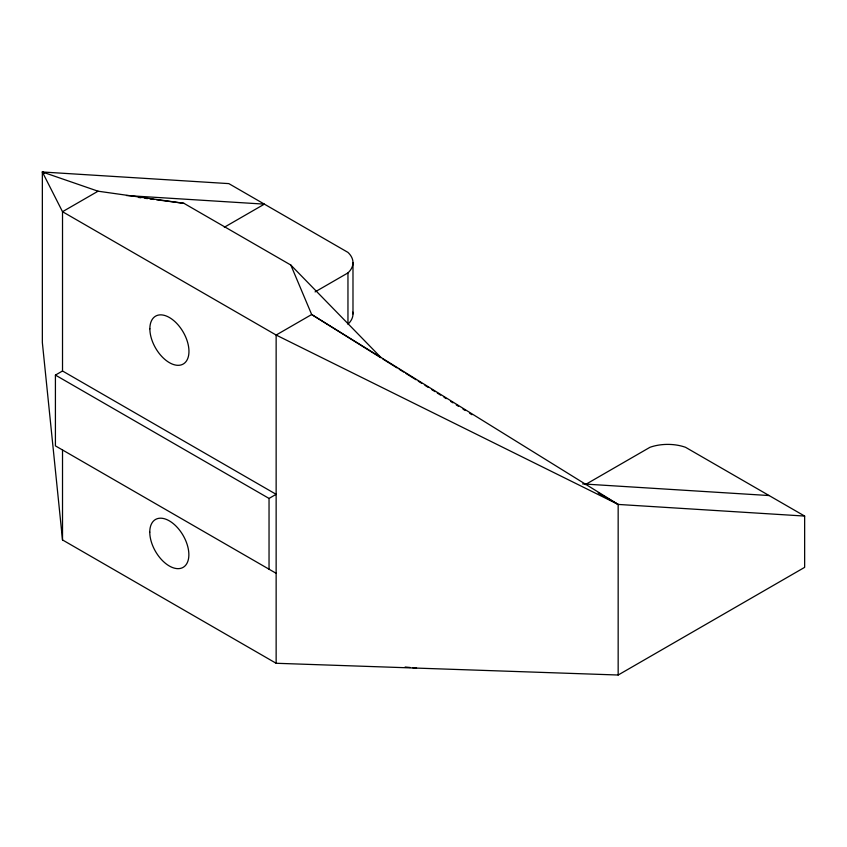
<?xml version="1.0" encoding="UTF-8"?>
<svg xmlns="http://www.w3.org/2000/svg" width="847" height="847" viewBox="0 0 847 847"><rect width="100%" height="100%" fill="white"/><g stroke="black" fill="none" stroke-linecap="round" stroke-linejoin="round"><path stroke-width="1.27" d="M380.885 357.423L290.817 265.037L183.926 203.322L98.051 191.2L62.519 211.708L62.519 370.986L276.143 494.32L269.039 498.428L55.415 375.094L55.415 445.871L276.143 573.303M224.328 227.25L264.37 204.138L126.478 195.53M55.415 375.094L62.519 370.986M315.063 291.908L347.958 272.914A33.922 19.587 0 0 0 347.958 252.395L228.838 183.619L42.35 171.983L42.35 342.569L62.519 539.941L276.143 663.275L618.162 675.017L804.65 567.352L804.65 516.067L685.519 447.29A33.922 19.587 0 0 0 649.988 447.29L585.319 484.622M582.63 483.912L769.118 495.548M98.051 191.2L42.35 171.983L62.519 211.708L276.143 335.041L618.162 504.431L804.65 516.067M405.131 667.013L410.213 667.5M412.743 667.743L416.555 668.103M138.379 197.425L140.983 197.764M144.89 198.272L147.494 198.611M150.099 198.95L153.995 199.447M156.6 199.786L183.926 203.322M42.35 171.983L44.573 173.264M598.183 492.89L618.162 504.431L618.162 675.017M618.162 504.431L311.675 314.523L290.817 265.037M380.684 357.667L311.675 314.523L276.143 335.041L276.143 663.275M382.886 359.043L397.052 367.894M399.255 369.281L403.733 372.077M405.967 373.474L416.025 379.763M418.27 381.161L421.615 383.257M424.972 385.353L428.328 387.45M431.684 389.546L435.04 391.642M437.274 393.04L440.631 395.136M443.987 397.232L446.221 398.641M450.689 401.436L452.933 402.833M456.279 404.93L458.523 406.327M462.991 409.122L465.225 410.52M469.704 413.315L471.938 414.712M352.987 262.655L352.987 313.941M347.958 272.914L347.958 324.2A33.922 19.587 0 0 0 352.85 312.141M269.039 498.428L269.039 569.205M62.519 449.969L62.519 539.941M149.771 532.138A27.633 15.955 60 0 0 179.088 568.612A27.633 15.955 60 0 0 179.088 529.523A27.633 15.955 60 0 0 149.771 532.138M149.866 328.816A27.633 15.955 60 0 0 179.183 365.279A27.633 15.955 60 0 0 179.183 326.19A27.633 15.955 60 0 0 149.866 328.816"/></g></svg>
